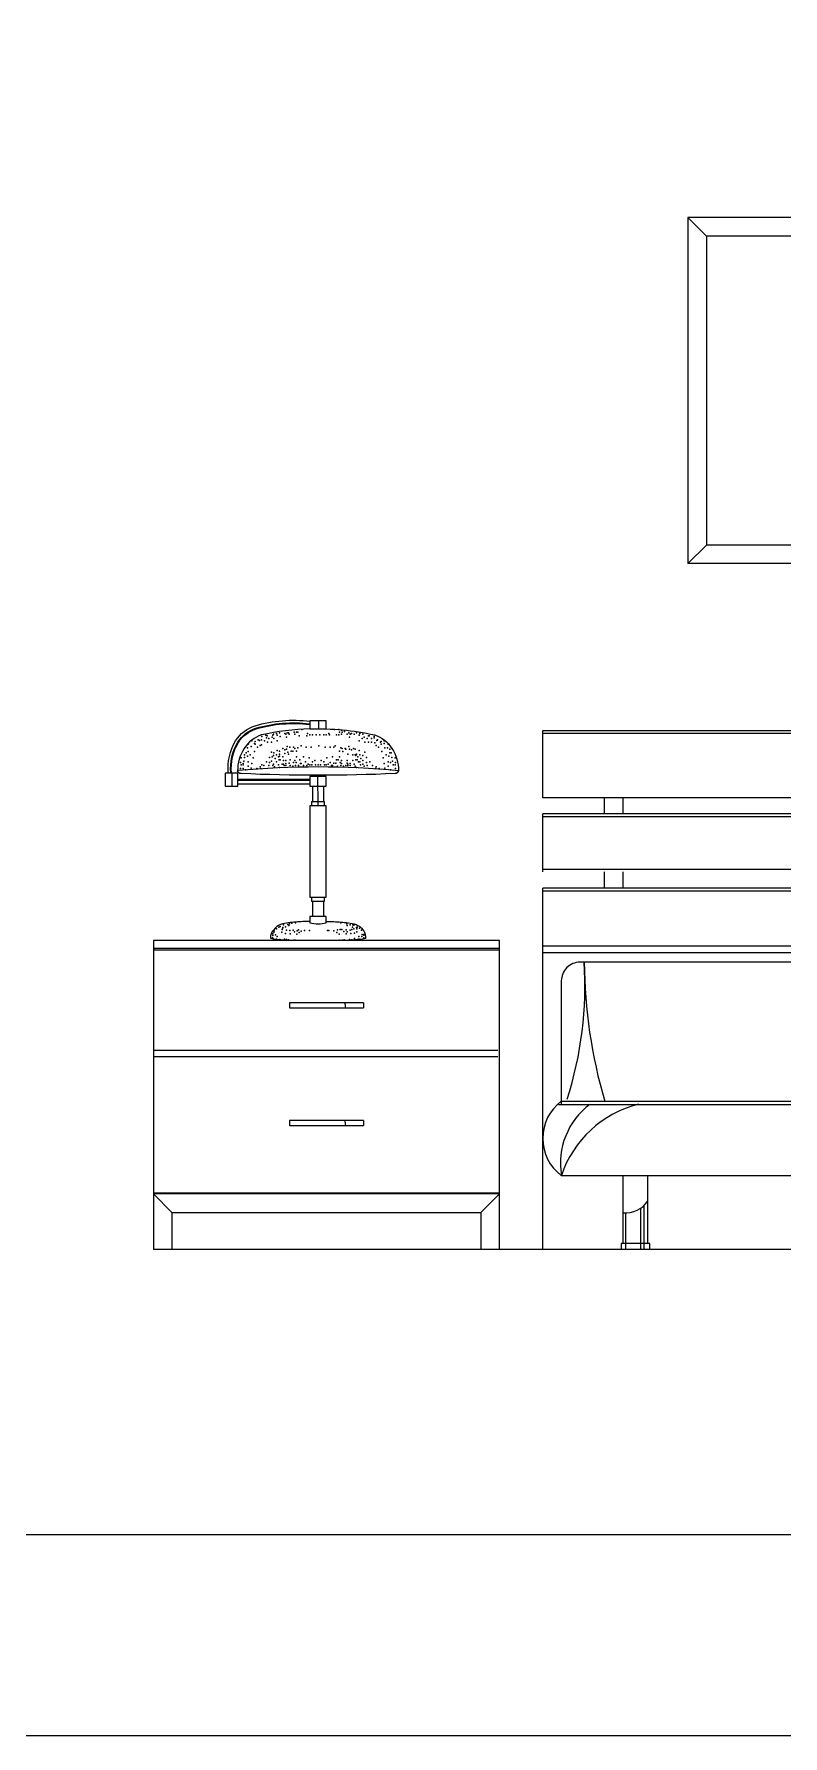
# Model space of a CAD drawing. Header units: inches. Extents: x 3 to 45, y 10.7 to 35.5.
# Drawn here: x 34.604 to 35.816, y 10.735 to 13.489 of the extents above; entities that cross this region are included whole.
import ezdxf

# ---------------------------------------------------------------- set-up
doc = ezdxf.new("R2010")
doc.units = ezdxf.units.IN
doc.header["$MEASUREMENT"] = 0
for name, color, linetype in [('02', 2, 'Continuous'), ('1', 1, 'Continuous'), ('4', 4, 'Continuous'), ('kadrbm', 4, 'Continuous')]:
    doc.layers.add(name, color=color, linetype=linetype)

# ---------------------------------------------------------------- blocks, each defined once
blk = doc.blocks.new('kadrbm')
at = {"layer": 'kadrbm', "color": 4}
blk.add_lwpolyline([(0, 0), (0, 24.7972), (21, 24.7972), (21, 0), (0, 0)], close=True, dxfattribs=at)
blk.add_lwpolyline([(20.6631, 0.3257), (20.6631, 24.4603), (0.3369, 24.4603), (0.3369, 0.3257), (20.6631, 0.3257)], dxfattribs=at)

msp = doc.modelspace()

# ---------------------------------------------------------------- linework, layer by layer
at = {"layer": '02'}
for p, q in [((35.6923, 13.1618), (35.6623, 13.1918)), ((35.6923, 12.6618), (35.6623, 12.6318)), ((35.0644, 12.3774), (35.0644, 12.3645)), ((37.1573, 12.3568), (35.4273, 12.3568)), ((34.9242, 12.2929), (34.9242, 12.2717)), ((35.0506, 12.2826), (34.9341, 12.2826)), ((35.0629, 12.2871), (35.0631, 12.2401)), ((35.0506, 12.281), (34.9341, 12.281)), ((35.0506, 12.2749), (34.9341, 12.2749)), ((35.0767, 12.2401), (35.0506, 12.2401)), ((37.1573, 12.2528), (35.4273, 12.2528)), ((37.1573, 12.2268), (35.4273, 12.2268)), ((35.5273, 12.2268), (35.5273, 12.2528)), ((35.5573, 12.2268), (35.5573, 12.2528)), ((37.1573, 12.2218), (35.4273, 12.2218)), ((37.1573, 12.1368), (35.4273, 12.1368)), ((35.5273, 12.1068), (35.5273, 12.1328)), ((35.5573, 12.1068), (35.5573, 12.1328)), ((37.1573, 12.1068), (35.4273, 12.1068)), ((37.1573, 12.1018), (35.4273, 12.1018)), ((34.7973, 12.0218), (34.7973, 11.5218)), ((34.7973, 12.0068), (35.3573, 12.0068)), ((35.3573, 11.5218), (35.3573, 12.0218)), ((37.1573, 12.0128), (35.4273, 12.0128)), ((37.1573, 12.0018), (35.4273, 12.0018)), ((35.0173, 11.9211), (35.0173, 11.9131)), ((35.1373, 11.9211), (35.1373, 11.9131)), ((34.7973, 11.8443), (35.3546, 11.8443)), ((34.7973, 11.8343), (35.3546, 11.8343)), ((35.4573, 11.7618), (37.1273, 11.7618)), ((35.0173, 11.7308), (35.0173, 11.7228)), ((35.1373, 11.7308), (35.1373, 11.7228)), ((34.7973, 11.6138), (35.3573, 11.6138)), ((34.8273, 11.5818), (34.7973, 11.6118)), ((35.3273, 11.5818), (35.3573, 11.6118)), ((34.8273, 11.5818), (34.8273, 11.5218)), ((35.3273, 11.5818), (35.3273, 11.5218)), ((35.5613, 11.5812), (35.5613, 11.5218)), ((35.5857, 11.5887), (35.5857, 11.5218)), ((35.5909, 11.5928), (35.5909, 11.5218))]:
    msp.add_line(p, q, dxfattribs=at)
for points in [[(36.9223, 13.1918), (36.9223, 12.6318), (35.6623, 12.6318)], [(36.9223, 13.1918), (35.6623, 13.1918), (35.6623, 12.6318)], [(36.8923, 12.6618), (36.8923, 13.1618), (35.6923, 13.1618), (35.6923, 12.6618)], [(36.8923, 12.6618), (35.6923, 12.6618)], [(35.0767, 12.3642), (35.0767, 12.3774), (35.0506, 12.3774), (35.0506, 12.3643)], [(35.0767, 12.2716), (35.0767, 12.2871), (35.0506, 12.2871), (35.0506, 12.2716), (35.0767, 12.2716)], [(35.0545, 12.2716), (35.0545, 12.2463)], [(35.0729, 12.2463), (35.0729, 12.2716)], [(35.0506, 12.2401), (35.0506, 12.092), (35.0767, 12.092)], [(35.0742, 12.2463), (35.0532, 12.2463), (35.0532, 12.2401)], [(35.0742, 12.2401), (35.0742, 12.2463)], [(35.0767, 12.092), (35.0767, 12.2401)], [(35.0532, 12.092), (35.0532, 12.0858), (35.0742, 12.0858)], [(35.0742, 12.0858), (35.0742, 12.092)], [(35.0545, 12.0858), (35.0545, 12.061)], [(35.0729, 12.061), (35.0729, 12.0858)], [(34.987, 12.0252), (34.987, 12.0254), (34.9871, 12.0272), (34.9872, 12.0288), (34.9874, 12.0301), (34.9877, 12.0313), (34.9879, 12.0322), (34.9882, 12.033), (34.9884, 12.0338), (34.9887, 12.0344), (34.9889, 12.035), (34.9892, 12.0355), (34.9895, 12.036), (34.9898, 12.0365), (34.9901, 12.037), (34.9904, 12.0374), (34.9908, 12.0379), (34.9912, 12.0383), (34.9916, 12.0387)], [(35.0506, 12.0529), (35.0481, 12.0529), (35.0451, 12.0528), (35.0421, 12.0527), (35.0392, 12.0525), (35.0363, 12.0524), (35.0333, 12.0522), (35.0304, 12.052), (35.0275, 12.0518), (35.0246, 12.0515), (35.0216, 12.0512), (35.0186, 12.0509), (35.0155, 12.0505), (35.0124, 12.0501), (35.0092, 12.0496), (35.006, 12.0488), (35.0029, 12.0478), (34.9998, 12.0463), (34.9969, 12.0444), (34.9941, 12.0419), (34.9916, 12.0387)], [(35.0775, 12.0529), (35.08, 12.0529), (35.083, 12.0528), (35.086, 12.0527), (35.089, 12.0525), (35.0919, 12.0524), (35.0948, 12.0522), (35.0977, 12.052), (35.1006, 12.0518), (35.1036, 12.0515), (35.1066, 12.0512), (35.1096, 12.0509), (35.1127, 12.0505), (35.1158, 12.0501), (35.119, 12.0496), (35.1222, 12.0488), (35.1253, 12.0478), (35.1283, 12.0463), (35.1313, 12.0444), (35.134, 12.0419), (35.1366, 12.0387)], [(35.1411, 12.0252), (35.1411, 12.0254), (35.141, 12.0272), (35.1409, 12.0288), (35.1407, 12.0301), (35.1405, 12.0313), (35.1403, 12.0322), (35.14, 12.033), (35.1397, 12.0338), (35.1395, 12.0344), (35.1392, 12.035), (35.139, 12.0355), (35.1387, 12.036), (35.1384, 12.0365), (35.1381, 12.037), (35.1377, 12.0374), (35.1374, 12.0379), (35.137, 12.0383), (35.1366, 12.0387)], [(35.3573, 12.0218), (34.7973, 12.0218)], [(34.7973, 12.0098), (35.3573, 12.0098)], [(35.1411, 12.0252), (35.1329, 12.0237), (35.1151, 12.0227), (35.091, 12.022), (35.0638, 12.0218), (35.0366, 12.022), (35.0126, 12.0227), (34.995, 12.0237), (34.987, 12.0252)], [(35.1373, 11.9211), (35.0173, 11.9211)], [(35.0173, 11.9131), (35.1373, 11.9131)], [(35.1373, 11.7308), (35.0173, 11.7308)], [(35.0173, 11.7228), (35.1373, 11.7228)], [(35.3573, 11.6118), (34.7973, 11.6118)], [(34.8273, 11.5818), (35.3273, 11.5818)]]:
    msp.add_lwpolyline(points, dxfattribs=at)
for points in [[(34.9183, 12.2929, -0.15616), (34.9302, 12.3449, -0.180266), (34.962, 12.3695, -0.100872), (35.0506, 12.3768)], [(34.9224, 12.2932, -0.156017), (34.9338, 12.3428, -0.179879), (34.9632, 12.3655, -0.100831), (35.0501, 12.3727, -0.100831)], [(34.9235, 12.2933, -0.155978), (34.9347, 12.3422, -0.179774), (34.9635, 12.3644, -0.100821), (35.05, 12.3716, -0.100821)], [(35.0506, 12.3643, -0.064459), (35.155, 12.3545, -0.178104), (35.1831, 12.3328, -0.15202), (35.1938, 12.2964)], [(35.0506, 12.3643, 0.049707), (34.9723, 12.3545, 0.178104), (34.9443, 12.3328, 0.15202), (34.9335, 12.2964)], [(35.1938, 12.2964, -0.338174), (35.1882, 12.292, -0.021936), (34.9391, 12.292, -0.338174), (34.9335, 12.2964)], [(35.0767, 12.061), (35.0506, 12.061), (35.0506, 12.0506, 0.140748), (35.0767, 12.0506), (35.0767, 12.061)]]:
    msp.add_lwpolyline(points, format="xyb", dxfattribs=at)
msp.add_lwpolyline([(34.9341, 12.2717), (34.9341, 12.2929), (34.9132, 12.2929), (34.9132, 12.2717)], close=True, dxfattribs=at)
for centre, radius, start, end in [((35.0614, 10.9085), 1.3942, 84.5501, 95.2605), ((34.8847, 11.9497), 0.6108, 342.4384, 3.4876), ((36.3125, 11.9927), 0.8181, 180.4132, 196.3931), ((35.0505, 11.9097), 0.058, 3.3462, 11.3212), ((35.5756, 11.6613), 0.1198, 127.0972, 189.3317), ((35.6255, 11.5847), 0.1776, 104.1855, 161.223), ((35.0505, 11.7194), 0.058, 3.3462, 11.3212), ((35.5614, 11.6243), 0.0431, 264.4363, 326.4411)]:
    msp.add_arc(centre, radius, start, end, dxfattribs=at)
for p in [(34.9505, 12.3397), (34.9566, 12.3448), (34.9607, 12.3407), (34.9617, 12.3438), (34.9617, 12.3397), (34.9668, 12.3468), (34.9689, 12.3458), (34.9699, 12.3377), (34.9719, 12.3468), (34.9719, 12.3387), (34.9729, 12.3519), (34.977, 12.3448), (34.9791, 12.354), (34.9801, 12.3499), (34.9811, 12.353), (34.9821, 12.3428), (34.9842, 12.3489), (34.9882, 12.3428), (34.9893, 12.3509), (34.9903, 12.354), (34.9913, 12.356), (34.9923, 12.3489), (34.9964, 12.357), (34.9974, 12.354), (34.9974, 12.3448), (35.0015, 12.358), (35.0025, 12.3519), (35.0097, 12.357), (35.0117, 12.356), (35.0127, 12.3509), (35.0137, 12.358), (35.0158, 12.358), (35.0168, 12.356), (35.025, 12.3591), (35.026, 12.356), (35.029, 12.3591), (35.0311, 12.3591), (35.0332, 12.353), (35.0372, 12.3631), (35.0454, 12.353), (35.0464, 12.357), (35.0504, 12.355), (35.0545, 12.355), (35.0606, 12.355), (35.0668, 12.355), (35.0729, 12.355), (35.077, 12.355), (35.0811, 12.357), (35.0821, 12.355), (35.0903, 12.3631), (35.0933, 12.355), (35.0974, 12.3631), (35.0974, 12.355), (35.0984, 12.3591), (35.1015, 12.3621), (35.1015, 12.356), (35.1025, 12.3591), (35.1066, 12.3601), (35.1107, 12.356), (35.1137, 12.358), (35.1148, 12.3509), (35.1158, 12.356), (35.1178, 12.357), (35.1219, 12.356), (35.126, 12.358), (35.13, 12.354), (35.13, 12.3448), (35.1311, 12.357), (35.1351, 12.3489), (35.1362, 12.356), (35.1382, 12.3509), (35.1392, 12.3428), (35.1433, 12.3489), (35.1453, 12.353), (35.1453, 12.3428), (35.1464, 12.353), (35.1504, 12.3489), (35.1504, 12.3428), (35.1545, 12.3519), (35.1545, 12.3499), (35.1555, 12.3417), (35.1576, 12.3377), (35.1586, 12.3458), (35.1596, 12.3468), (35.1647, 12.3428), (35.1657, 12.3438), (35.1657, 12.3397), (35.1708, 12.3448), (35.1708, 12.3407), (35.177, 12.3397), (34.9383, 12.3102), (34.9393, 12.3173), (34.9434, 12.3122), (34.9444, 12.3224), (34.9444, 12.3183), (34.9475, 12.3254), (34.9495, 12.3336), (34.9495, 12.3204), (34.9505, 12.3275), (34.9505, 12.3112), (34.9536, 12.3224), (34.9556, 12.3356), (34.9587, 12.3173), (34.9607, 12.3275), (34.9658, 12.3346), (34.9801, 12.3112), (34.9852, 12.3183), (34.9852, 12.3102), (34.9882, 12.3265), (34.9882, 12.3122), (34.9893, 12.3193), (34.9913, 12.3214), (34.9923, 12.3254), (34.9944, 12.3163), (34.9964, 12.3224), (34.9964, 12.3112), (34.9974, 12.3295), (34.9995, 12.3193), (35.0005, 12.3142), (35.0015, 12.3285), (35.0015, 12.3234), (35.0015, 12.3204), (35.0025, 12.3142), (35.0066, 12.3326), (35.0066, 12.3193), (35.0076, 12.3132), (35.0097, 12.3305), (35.0097, 12.3244), (35.0117, 12.3132), (35.0127, 12.3316), (35.0137, 12.3356), (35.0148, 12.3265), (35.0158, 12.3234), (35.0178, 12.3346), (35.0188, 12.3142), (35.0199, 12.3285), (35.0229, 12.3285), (35.0239, 12.3346), (35.0239, 12.3102), (35.026, 12.3326), (35.026, 12.3132), (35.028, 12.3102), (35.029, 12.3285), (35.029, 12.3193), (35.0311, 12.3336), (35.0341, 12.3142), (35.0362, 12.3367), (35.0402, 12.3193), (35.0433, 12.3112), (35.0443, 12.3346), (35.0494, 12.3173), (35.0525, 12.3346), (35.0545, 12.3112), (35.0586, 12.3132), (35.0648, 12.3367), (35.0689, 12.3132), (35.0729, 12.3112), (35.075, 12.3346), (35.078, 12.3173), (35.0831, 12.3346), (35.0831, 12.3102), (35.0872, 12.3193), (35.0893, 12.3346), (35.0913, 12.3367), (35.0933, 12.3142), (35.0964, 12.3142), (35.0984, 12.3285), (35.0984, 12.3193), (35.0995, 12.3102), (35.1005, 12.3336), (35.1015, 12.3132), (35.1025, 12.3326), (35.1035, 12.3275), (35.1076, 12.3326), (35.1086, 12.3316), (35.1107, 12.3132), (35.1117, 12.3234), (35.1137, 12.3356), (35.1148, 12.3316), (35.1178, 12.3305), (35.1198, 12.3224), (35.1198, 12.3132), (35.1209, 12.3326), (35.1239, 12.3316), (35.1239, 12.3224), (35.1249, 12.3214), (35.1249, 12.3142), (35.126, 12.3234), (35.127, 12.3142), (35.128, 12.3193), (35.129, 12.3112), (35.13, 12.3295), (35.1311, 12.3224), (35.1311, 12.3112), (35.1331, 12.3163), (35.1362, 12.3214), (35.1362, 12.3132), (35.1392, 12.3265), (35.1423, 12.3183), (35.1423, 12.3102), (35.1474, 12.3112), (35.1617, 12.3346), (35.1668, 12.3275), (35.1688, 12.3173), (35.1719, 12.3336), (35.1739, 12.3224), (35.1759, 12.3336), (35.177, 12.3112), (35.178, 12.3204), (35.18, 12.3316), (35.18, 12.3254), (35.181, 12.3102), (35.1821, 12.3254), (35.1831, 12.3183), (35.1841, 12.3122), (35.1882, 12.3173), (35.1892, 12.3102), (34.9383, 12.3), (34.9393, 12.3061), (34.9424, 12.3081), (34.9424, 12.3061), (34.9424, 12.3), (34.9464, 12.2979), (34.9505, 12.3041), (34.9556, 12.301), (34.9566, 12.3081), (34.9648, 12.3), (34.9699, 12.303), (34.9709, 12.3), (34.9729, 12.3061), (34.976, 12.3051), (34.9842, 12.3051), (34.9903, 12.3051), (34.9913, 12.3071), (34.9933, 12.303), (34.9995, 12.3061), (35.0015, 12.302), (35.0056, 12.3071), (35.0076, 12.3071), (35.0086, 12.3051), (35.0117, 12.3081), (35.0117, 12.3051), (35.0168, 12.3091), (35.0188, 12.3051), (35.0229, 12.3041), (35.027, 12.3051), (35.0321, 12.3051), (35.0352, 12.3081), (35.0362, 12.3081), (35.0402, 12.3051), (35.0453, 12.3051), (35.0474, 12.3071), (35.0504, 12.3061), (35.0535, 12.3061), (35.0596, 12.3061), (35.0638, 12.3061), (35.0678, 12.3061), (35.074, 12.3061), (35.077, 12.3061), (35.0801, 12.3071), (35.0852, 12.3051), (35.0872, 12.3051), (35.0893, 12.3091), (35.0923, 12.3091), (35.0954, 12.3041), (35.1005, 12.3051), (35.1015, 12.3081), (35.1046, 12.3041), (35.1086, 12.3051), (35.1107, 12.3091), (35.1117, 12.3071), (35.1117, 12.3051), (35.1158, 12.3081), (35.1158, 12.3051), (35.1219, 12.3071), (35.1239, 12.3041), (35.126, 12.302), (35.1321, 12.3061), (35.1362, 12.3071), (35.1382, 12.3041), (35.1433, 12.3051), (35.1515, 12.3051), (35.1566, 12.3), (35.1576, 12.303), (35.1627, 12.3), (35.1708, 12.3081), (35.1719, 12.301), (35.177, 12.3041), (35.181, 12.2979), (35.1851, 12.3061), (35.1882, 12.3061), (35.1892, 12.3), (34.9921, 12.0357), (34.9929, 12.0376), (34.9964, 12.0411), (35, 12.0433), (35.0024, 12.0447), (35.0052, 12.0354), (35.0054, 12.0398), (35.0062, 12.0408), (35.0065, 12.043), (35.0076, 12.0471), (35.0112, 12.0441), (35.0125, 12.0387), (35.0147, 12.0477), (35.0163, 12.0463), (35.0172, 12.0487), (35.018, 12.0384), (35.0215, 12.0498), (35.0234, 12.0389), (35.0253, 12.0359), (35.027, 12.0504), (35.0297, 12.0376), (35.0322, 12.0392), (35.0333, 12.0351), (35.0365, 12.0373), (35.0417, 12.0384), (35.0499, 12.0381), (35.0788, 12.0384), (35.081, 12.0381), (35.0894, 12.0378), (35.0941, 12.0351), (35.0952, 12.0392), (35.0995, 12.0398), (35.1004, 12.0504), (35.1023, 12.0398), (35.1055, 12.0365), (35.1094, 12.0392), (35.1102, 12.0487), (35.111, 12.0463), (35.111, 12.0362), (35.1154, 12.0471), (35.1156, 12.0389), (35.1184, 12.0398), (35.1195, 12.0433), (35.1197, 12.0471), (35.1214, 12.0468), (35.1216, 12.0406), (35.1225, 12.034), (35.1257, 12.043), (35.1263, 12.0359), (35.1265, 12.0408), (35.1271, 12.0433), (35.1309, 12.0419), (35.1339, 12.0389), (34.9899, 12.0261), (34.9904, 12.0299), (34.9907, 12.0327), (34.9912, 12.0245), (34.9948, 12.031), (34.9962, 12.0239), (34.9975, 12.0283), (35.0016, 12.0234), (35.0095, 12.0239), (35.0109, 12.0335), (35.0125, 12.0234), (35.0161, 12.0231), (35.0183, 12.0329), (35.0243, 12.0226), (35.0264, 12.0226), (35.0294, 12.0321), (35.0979, 12.0321), (35.0987, 12.0226), (35.1031, 12.0226), (35.1061, 12.0229), (35.1091, 12.0329), (35.1148, 12.0234), (35.1165, 12.0335), (35.1184, 12.0231), (35.1225, 12.0253), (35.1285, 12.0242), (35.1298, 12.0283), (35.1312, 12.0239), (35.1347, 12.0286), (35.1353, 12.0319), (35.1375, 12.0261), (35.1377, 12.0319), (35.1377, 12.0305)]:
    msp.add_point(p, dxfattribs=at)
at = {"layer": '1'}
msp.add_line((37.7873, 11.5218), (34.7973, 11.5218), dxfattribs=at)
at = {"layer": '4'}
for p, q in [((35.4273, 12.1328), (35.4273, 12.2268)), ((35.4273, 11.5218), (35.4273, 12.1068)), ((35.4529, 11.7568), (37.1318, 11.7568)), ((35.4573, 11.6418), (37.1273, 11.6418)), ((35.5573, 11.5318), (35.5573, 11.6418)), ((35.5973, 11.5318), (35.5973, 11.6418))]:
    msp.add_line(p, q, dxfattribs=at)
for points in [[(35.4273, 12.2528), (35.4273, 12.3618), (37.1573, 12.3618), (37.1573, 12.2568)], [(35.6003, 11.5218), (35.6003, 11.5318), (35.5543, 11.5318), (35.5543, 11.5218)]]:
    msp.add_lwpolyline(points, dxfattribs=at)
msp.add_lwpolyline([(37.1273, 11.7568), (37.1273, 11.9568, 0.414214), (37.0973, 11.9868), (35.4873, 11.9868, 0.414214), (35.4573, 11.9568), (35.4573, 11.7568)], format="xyb", dxfattribs=at)
msp.add_arc((35.5023, 11.7018), 0.075, 126.8699, 233.1301, dxfattribs=at)

# ---------------------------------------------------------------- block references
at = {"layer": 'kadrbm'}
msp.add_blockref('kadrbm', (23.988, 10.7349), dxfattribs=at)

doc.saveas('drawing.dxf')
